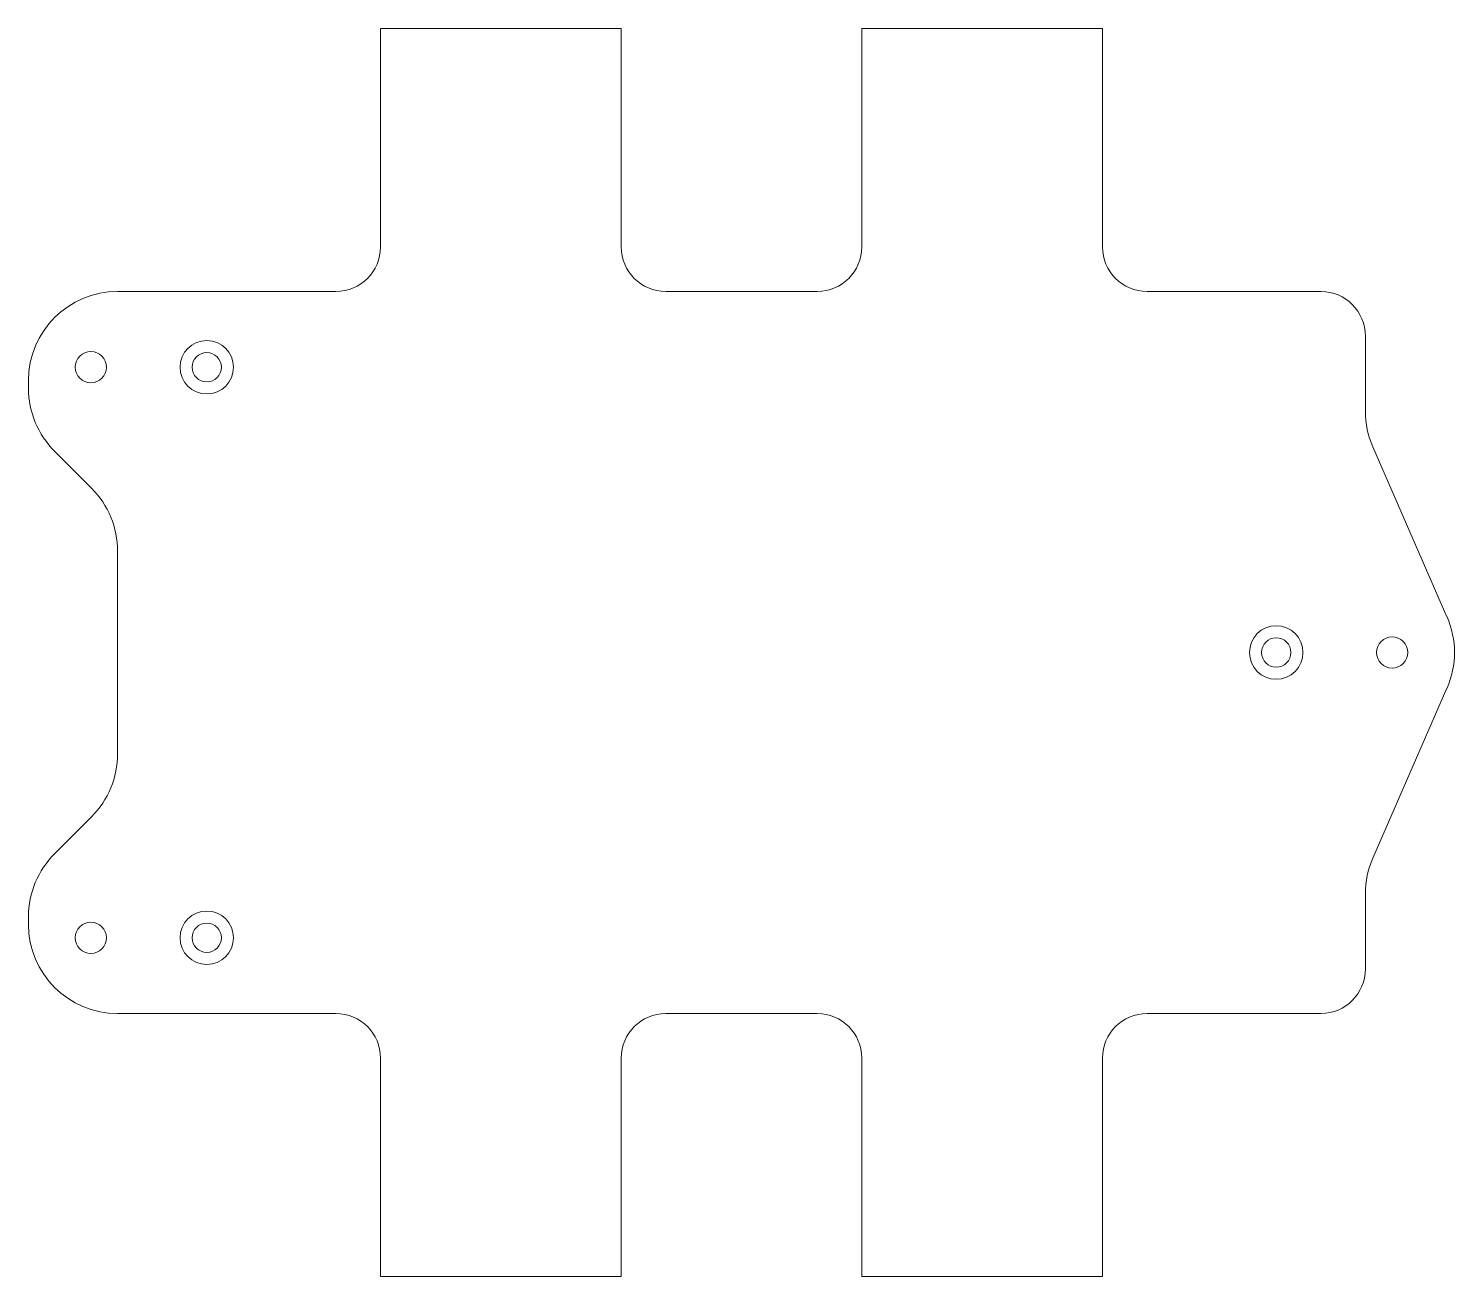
# Model space of a CAD drawing. Header units: millimetres. Extents: x -150 to 10, y 0 to 140.
import ezdxf

# ---------------------------------------------------------------- set-up
doc = ezdxf.new("R2010")
doc.units = ezdxf.units.MM

msp = doc.modelspace()

# ---------------------------------------------------------------- linework, layer by layer
at = {"color": 7, "linetype": 'Continuous', "lineweight": 15}
for p, q in [((-110.5, 140), (-110.5, 115.5)), ((-110.5, 140), (-83.5, 140)), ((-83.5, 115.5), (-83.5, 140)), ((-56.5, 140), (-56.5, 115.5)), ((-56.5, 140), (-29.5, 140)), ((-29.5, 115.5), (-29.5, 140)), ((-115.5, 110.5), (-140, 110.5)), ((-61.5, 110.5), (-78.5, 110.5)), ((-5, 110.5), (-24.5, 110.5)), ((0, 105.5), (0, 97.07)), ((-150, 100.5), (-150, 99.64)), ((0.84, 93.07), (9.16, 74)), ((-147.07, 92.57), (-142.93, 88.43)), ((-140, 58.64), (-140, 81.36)), ((9.16, 66), (0.84, 46.93)), ((-142.93, 51.57), (-147.07, 47.43)), ((0, 42.93), (0, 34.5)), ((-150, 40.36), (-150, 39.5)), ((-140, 29.5), (-115.5, 29.5)), ((-78.5, 29.5), (-61.5, 29.5)), ((-24.5, 29.5), (-5, 29.5)), ((-110.5, 24.5), (-110.5, 0)), ((-83.5, 0), (-83.5, 24.5)), ((-56.5, 24.5), (-56.5, 0)), ((-29.5, 0), (-29.5, 24.5)), ((-83.5, 0), (-110.5, 0)), ((-29.5, 0), (-56.5, 0))]:
    msp.add_line(p, q, dxfattribs=at)
for centre, radius in [((-130, 102), 3), ((-143, 102), 1.75), ((-130, 102), 1.65), ((-10, 70), 3), ((-10, 70), 1.65), ((3, 70), 1.75), ((-130, 38), 3), ((-143, 38), 1.75), ((-130, 38), 1.65)]:
    msp.add_circle(centre, radius, dxfattribs=at)
for centre, radius, start, end in [((-115.5, 115.5), 5, 270, 0), ((-78.5, 115.5), 5, 180, 270), ((-61.5, 115.5), 5, 270, 0), ((-24.5, 115.5), 5, 180, 270), ((-140, 100.5), 10, 90, 180), ((-5, 105.5), 5, 0, 90), ((-140, 99.64), 10, 180, 225), ((10, 97.07), 10, 180, 203.594), ((-150, 81.36), 10, 0, 45), ((0, 70), 10, 336.406, 23.594), ((-150, 58.64), 10, 315, 0), ((-140, 40.36), 10, 135, 180), ((10, 42.93), 10, 156.406, 180), ((-140, 39.5), 10, 180, 270), ((-5, 34.5), 5, 270, 0), ((-115.5, 24.5), 5, 0, 90), ((-78.5, 24.5), 5, 90, 180), ((-61.5, 24.5), 5, 0, 90), ((-24.5, 24.5), 5, 90, 180)]:
    msp.add_arc(centre, radius, start, end, dxfattribs=at)

doc.saveas('drawing.dxf')
